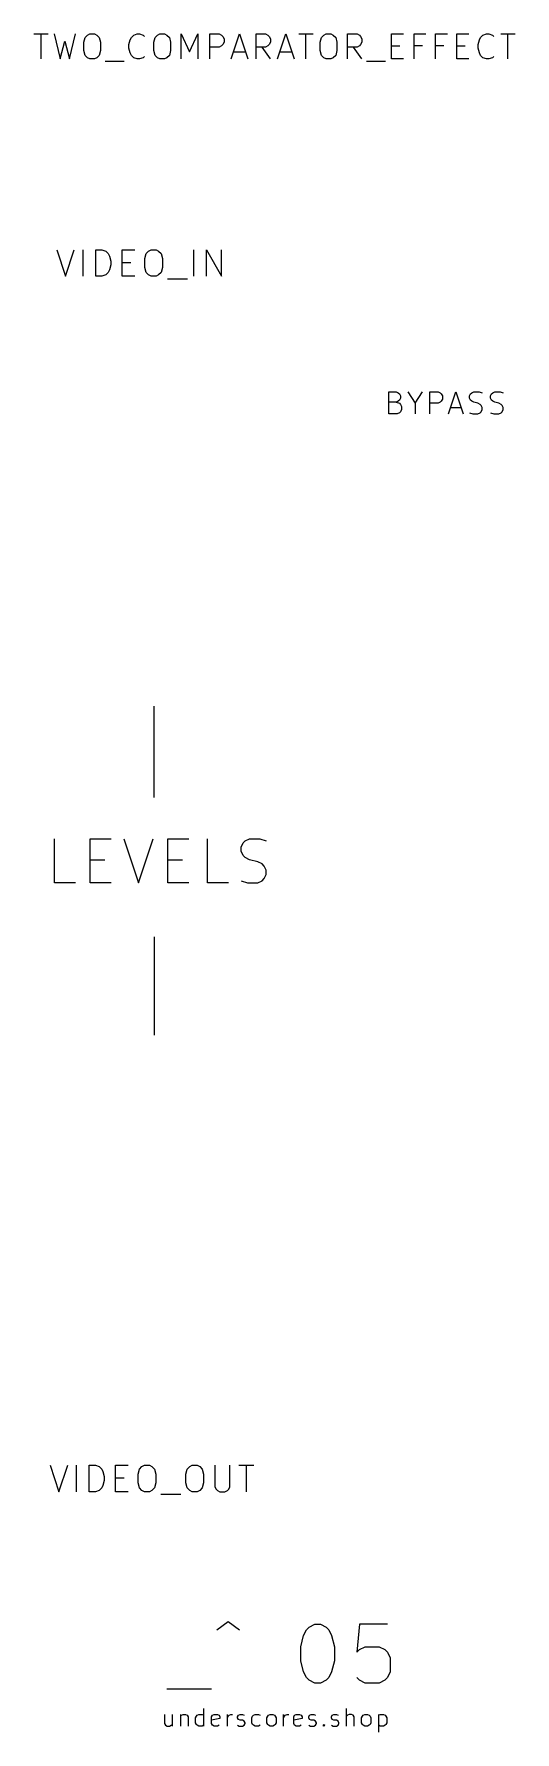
# Model space of a CAD drawing. Header units: centimetres. Extents: x 0.1 to 3.4, y 0.6 to 12.1.
import ezdxf

# ---------------------------------------------------------------- set-up
doc = ezdxf.new("R2010")
doc.units = ezdxf.units.CM
doc.layers.get('0').update_dxf_attribs({"linetype": 'CONTINUOUS'})

msp = doc.modelspace()

# ---------------------------------------------------------------- linework, layer by layer
at = {"color": 7}
for points in [[(0.072988, 12.120535), (0.170131, 12.120535)], [(0.12156, 11.950535), (0.12156, 12.120535)], [(0.210607, 12.120535), (0.251083, 11.950535), (0.283464, 12.071964), (0.315845, 11.950535), (0.356321, 12.120535)], [(0.825845, 11.966726), (0.81775, 11.958631), (0.793464, 11.950535), (0.777274, 11.950535), (0.752988, 11.958631), (0.736798, 11.974821), (0.728702, 11.991012), (0.720607, 12.023392), (0.720607, 12.047678), (0.728702, 12.080059), (0.736798, 12.09625), (0.752988, 12.11244), (0.777274, 12.120535), (0.793464, 12.120535), (0.81775, 12.11244), (0.825845, 12.104345)], [(1.076798, 11.950535), (1.076798, 12.120535), (1.133464, 11.999107), (1.190131, 12.120535), (1.190131, 11.950535)], [(1.271083, 11.950535), (1.271083, 12.120535), (1.335845, 12.120535), (1.352036, 12.11244), (1.360131, 12.104345), (1.368226, 12.088154), (1.368226, 12.063869), (1.360131, 12.047678), (1.352036, 12.039583), (1.335845, 12.031488), (1.271083, 12.031488)], [(1.416798, 11.950535), (1.473464, 12.120535), (1.530131, 11.950535)], [(1.586798, 11.950535), (1.586798, 12.120535), (1.65156, 12.120535), (1.66775, 12.11244), (1.675845, 12.104345), (1.68394, 12.088154), (1.68394, 12.063869), (1.675845, 12.047678), (1.66775, 12.039583), (1.65156, 12.031488), (1.586798, 12.031488)], [(1.68394, 11.950535), (1.627274, 12.031488)], [(1.732512, 11.950535), (1.789179, 12.120535), (1.845845, 11.950535)], [(1.878226, 12.120535), (1.975369, 12.120535)], [(1.926798, 11.950535), (1.926798, 12.120535)], [(2.210131, 11.950535), (2.210131, 12.120535), (2.274893, 12.120535), (2.291083, 12.11244), (2.299179, 12.104345), (2.307274, 12.088154), (2.307274, 12.063869), (2.299179, 12.047678), (2.291083, 12.039583), (2.274893, 12.031488), (2.210131, 12.031488)], [(2.307274, 11.950535), (2.250607, 12.031488)], [(2.590607, 11.950535), (2.509655, 11.950535), (2.509655, 12.120535), (2.590607, 12.120535)], [(2.509655, 12.039583), (2.566321, 12.039583)], [(2.663464, 11.950535), (2.663464, 12.120535), (2.744417, 12.120535)], [(2.720131, 12.039583), (2.663464, 12.039583)], [(2.809179, 11.950535), (2.809179, 12.120535), (2.890131, 12.120535)], [(2.865845, 12.039583), (2.809179, 12.039583)], [(3.035845, 11.950535), (2.954893, 11.950535), (2.954893, 12.120535), (3.035845, 12.120535)], [(2.954893, 12.039583), (3.01156, 12.039583)], [(3.205845, 11.966726), (3.19775, 11.958631), (3.173464, 11.950535), (3.157274, 11.950535), (3.132988, 11.958631), (3.116798, 11.974821), (3.108702, 11.991012), (3.100607, 12.023392), (3.100607, 12.047678), (3.108702, 12.080059), (3.116798, 12.09625), (3.132988, 12.11244), (3.157274, 12.120535), (3.173464, 12.120535), (3.19775, 12.11244), (3.205845, 12.104345)], [(3.254417, 12.120535), (3.35156, 12.120535)], [(3.302988, 11.950535), (3.302988, 12.120535)], [(0.558702, 11.934345), (0.688226, 11.934345)], [(1.432988, 11.999107), (1.51394, 11.999107)], [(1.748702, 11.999107), (1.829655, 11.999107)], [(2.339655, 11.934345), (2.469179, 11.934345)], [(0.228214, 10.651012), (0.288214, 10.471012), (0.348214, 10.651012)], [(0.408214, 10.471012), (0.408214, 10.651012)], [(0.759643, 10.471012), (0.673929, 10.471012), (0.673929, 10.651012), (0.759643, 10.651012)], [(1.1625, 10.471012), (1.1625, 10.651012)], [(1.248214, 10.471012), (1.248214, 10.651012), (1.351071, 10.471012), (1.351071, 10.651012)], [(0.673929, 10.565297), (0.733929, 10.565297)], [(0.9825, 10.453869), (1.119643, 10.453869)], [(2.541786, 9.613154), (2.563214, 9.606012), (2.570357, 9.598869), (2.5775, 9.584583), (2.5775, 9.563154), (2.570357, 9.548869), (2.563214, 9.541726), (2.548929, 9.534583), (2.491786, 9.534583), (2.491786, 9.684583), (2.541786, 9.684583), (2.556071, 9.67744), (2.563214, 9.670297), (2.570357, 9.656012), (2.570357, 9.641726), (2.563214, 9.62744), (2.556071, 9.620297), (2.541786, 9.613154), (2.491786, 9.613154)], [(2.620357, 9.684583), (2.670357, 9.606012), (2.720357, 9.684583)], [(2.670357, 9.606012), (2.670357, 9.534583)], [(2.770357, 9.534583), (2.770357, 9.684583), (2.8275, 9.684583), (2.841786, 9.67744), (2.848929, 9.670297), (2.856071, 9.656012), (2.856071, 9.634583), (2.848929, 9.620297), (2.841786, 9.613154), (2.8275, 9.606012), (2.770357, 9.606012)], [(2.898929, 9.534583), (2.948929, 9.684583), (2.998929, 9.534583)], [(3.041786, 9.541726), (3.063214, 9.534583), (3.098929, 9.534583), (3.113214, 9.541726), (3.120357, 9.548869), (3.1275, 9.563154), (3.1275, 9.57744), (3.120357, 9.591726), (3.113214, 9.598869), (3.098929, 9.606012), (3.070357, 9.613154), (3.056071, 9.620297), (3.048929, 9.62744), (3.041786, 9.641726), (3.041786, 9.656012), (3.048929, 9.670297), (3.056071, 9.67744), (3.070357, 9.684583), (3.106071, 9.684583), (3.1275, 9.67744)], [(3.184643, 9.541726), (3.206071, 9.534583), (3.241786, 9.534583), (3.256071, 9.541726), (3.263214, 9.548869), (3.270357, 9.563154), (3.270357, 9.57744), (3.263214, 9.591726), (3.256071, 9.598869), (3.241786, 9.606012), (3.213214, 9.613154), (3.198929, 9.620297), (3.191786, 9.62744), (3.184643, 9.641726), (3.184643, 9.656012), (3.191786, 9.670297), (3.198929, 9.67744), (3.213214, 9.684583), (3.248929, 9.684583), (3.270357, 9.67744)], [(2.913214, 9.57744), (2.984643, 9.57744)], [(0.8915, 6.92344), (0.8915, 7.54344)], [(0.356071, 6.341726), (0.213214, 6.341726), (0.213214, 6.641726)], [(0.598929, 6.341726), (0.456071, 6.341726), (0.456071, 6.641726), (0.598929, 6.641726)], [(0.684643, 6.641726), (0.784643, 6.341726), (0.884643, 6.641726)], [(1.1275, 6.341726), (0.984643, 6.341726), (0.984643, 6.641726), (1.1275, 6.641726)], [(1.398929, 6.341726), (1.256071, 6.341726), (1.256071, 6.641726)], [(1.484643, 6.356012), (1.5275, 6.341726), (1.598929, 6.341726), (1.6275, 6.356012), (1.641786, 6.370297), (1.656071, 6.398869), (1.656071, 6.42744), (1.641786, 6.456012), (1.6275, 6.470297), (1.598929, 6.484583), (1.541786, 6.498869), (1.513214, 6.513154), (1.498929, 6.52744), (1.484643, 6.556012), (1.484643, 6.584583), (1.498929, 6.613154), (1.513214, 6.62744), (1.541786, 6.641726), (1.613214, 6.641726), (1.656071, 6.62744)], [(0.456071, 6.498869), (0.556071, 6.498869)], [(0.984643, 6.498869), (1.084643, 6.498869)], [(0.8915, 5.97344), (0.8915, 5.30344)], [(0.183214, 2.376012), (0.243214, 2.196011), (0.303214, 2.376012)], [(0.363214, 2.196011), (0.363214, 2.376012)], [(0.714643, 2.196011), (0.628929, 2.196011), (0.628929, 2.376012), (0.714643, 2.376012)], [(1.306071, 2.376012), (1.306071, 2.230297), (1.314643, 2.213154), (1.323214, 2.204583), (1.340357, 2.196011), (1.374643, 2.196011), (1.391786, 2.204583), (1.400357, 2.213154), (1.408929, 2.230297), (1.408929, 2.376012)], [(1.468929, 2.376012), (1.571786, 2.376012)], [(1.520357, 2.196011), (1.520357, 2.376012)], [(0.628929, 2.290297), (0.688929, 2.290297)], [(0.9375, 2.178869), (1.074643, 2.178869)], [(1.320357, 1.255492), (1.396548, 1.312635), (1.472738, 1.255492)], [(2.482262, 1.293588), (2.291786, 1.293588), (2.272738, 1.103112), (2.291786, 1.122159), (2.329881, 1.141207), (2.425119, 1.141207), (2.463214, 1.122159), (2.482262, 1.103112), (2.50131, 1.065016), (2.50131, 0.969778), (2.482262, 0.931683), (2.463214, 0.912635), (2.425119, 0.893588), (2.329881, 0.893588), (2.291786, 0.912635), (2.272738, 0.931683)], [(0.9775, 0.855492), (1.282262, 0.855492)], [(1.231786, 0.600254), (1.231786, 0.720254)], [(2.203214, 0.600254), (2.203214, 0.720254)], [(0.963214, 0.680254), (0.963214, 0.617397), (0.968929, 0.605969), (0.980357, 0.600254), (0.9975, 0.600254), (1.008929, 0.605969), (1.014643, 0.611683)], [(1.014643, 0.680254), (1.014643, 0.600254)], [(1.071786, 0.680254), (1.071786, 0.600254)], [(1.071786, 0.668826), (1.0775, 0.67454), (1.088929, 0.680254), (1.106071, 0.680254), (1.1175, 0.67454), (1.123214, 0.663111), (1.123214, 0.600254)], [(1.231786, 0.605969), (1.220357, 0.600254), (1.1975, 0.600254), (1.186071, 0.605969), (1.180357, 0.611683), (1.174643, 0.623112), (1.174643, 0.657397), (1.180357, 0.668826), (1.186071, 0.67454), (1.1975, 0.680254), (1.220357, 0.680254), (1.231786, 0.67454)], [(1.334643, 0.605969), (1.323214, 0.600254), (1.300357, 0.600254), (1.288929, 0.605969), (1.283214, 0.617397), (1.283214, 0.663111), (1.288929, 0.67454), (1.300357, 0.680254), (1.323214, 0.680254), (1.334643, 0.67454), (1.340357, 0.663111), (1.340357, 0.651683), (1.283214, 0.640254)], [(1.391786, 0.600254), (1.391786, 0.680254)], [(1.391786, 0.657397), (1.3975, 0.668826), (1.403214, 0.67454), (1.414643, 0.680254), (1.426071, 0.680254)], [(1.460357, 0.605969), (1.471786, 0.600254), (1.494643, 0.600254), (1.506071, 0.605969), (1.511786, 0.617397), (1.511786, 0.623112), (1.506071, 0.63454), (1.494643, 0.640254), (1.4775, 0.640254), (1.466071, 0.645969), (1.460357, 0.657397), (1.460357, 0.663111), (1.466071, 0.67454), (1.4775, 0.680254), (1.494643, 0.680254), (1.506071, 0.67454)], [(1.614643, 0.605969), (1.603214, 0.600254), (1.580357, 0.600254), (1.568929, 0.605969), (1.563214, 0.611683), (1.5575, 0.623112), (1.5575, 0.657397), (1.563214, 0.668826), (1.568929, 0.67454), (1.580357, 0.680254), (1.603214, 0.680254), (1.614643, 0.67454)], [(1.774643, 0.600254), (1.774643, 0.680254)], [(1.774643, 0.657397), (1.780357, 0.668826), (1.786071, 0.67454), (1.7975, 0.680254), (1.808929, 0.680254)], [(1.894643, 0.605969), (1.883214, 0.600254), (1.860357, 0.600254), (1.848929, 0.605969), (1.843214, 0.617397), (1.843214, 0.663111), (1.848929, 0.67454), (1.860357, 0.680254), (1.883214, 0.680254), (1.894643, 0.67454), (1.900357, 0.663111), (1.900357, 0.651683), (1.843214, 0.640254)], [(1.946071, 0.605969), (1.9575, 0.600254), (1.980357, 0.600254), (1.991786, 0.605969), (1.9975, 0.617397), (1.9975, 0.623112), (1.991786, 0.63454), (1.980357, 0.640254), (1.963214, 0.640254), (1.951786, 0.645969), (1.946071, 0.657397), (1.946071, 0.663111), (1.951786, 0.67454), (1.963214, 0.680254), (1.980357, 0.680254), (1.991786, 0.67454)], [(2.048929, 0.611683), (2.054643, 0.605969), (2.048929, 0.600254), (2.043214, 0.605969), (2.048929, 0.611683), (2.048929, 0.600254)], [(2.100357, 0.605969), (2.111786, 0.600254), (2.134643, 0.600254), (2.146071, 0.605969), (2.151786, 0.617397), (2.151786, 0.623112), (2.146071, 0.63454), (2.134643, 0.640254), (2.1175, 0.640254), (2.106071, 0.645969), (2.100357, 0.657397), (2.100357, 0.663111), (2.106071, 0.67454), (2.1175, 0.680254), (2.134643, 0.680254), (2.146071, 0.67454)], [(2.254643, 0.600254), (2.254643, 0.663111), (2.248929, 0.67454), (2.2375, 0.680254), (2.220357, 0.680254), (2.208929, 0.67454), (2.203214, 0.668826)], [(2.420357, 0.680254), (2.420357, 0.560254)], [(2.420357, 0.67454), (2.431786, 0.680254), (2.454643, 0.680254), (2.466071, 0.67454), (2.471786, 0.668826), (2.4775, 0.657397), (2.4775, 0.623112), (2.471786, 0.611683), (2.466071, 0.605969), (2.454643, 0.600254), (2.431786, 0.600254), (2.420357, 0.605969)]]:
    msp.add_lwpolyline(points, dxfattribs=at)
for points in [[(0.453464, 12.120535), (0.485845, 12.120535), (0.502036, 12.11244), (0.518226, 12.09625), (0.526321, 12.063869), (0.526321, 12.007202), (0.518226, 11.974821), (0.502036, 11.958631), (0.485845, 11.950535), (0.453464, 11.950535), (0.437274, 11.958631), (0.421083, 11.974821), (0.412988, 12.007202), (0.412988, 12.063869), (0.421083, 12.09625), (0.437274, 12.11244)], [(0.931083, 12.120535), (0.963464, 12.120535), (0.979655, 12.11244), (0.995845, 12.09625), (1.00394, 12.063869), (1.00394, 12.007202), (0.995845, 11.974821), (0.979655, 11.958631), (0.963464, 11.950535), (0.931083, 11.950535), (0.914893, 11.958631), (0.898702, 11.974821), (0.890607, 12.007202), (0.890607, 12.063869), (0.898702, 12.09625), (0.914893, 12.11244)], [(2.064417, 12.120535), (2.096798, 12.120535), (2.112988, 12.11244), (2.129179, 12.09625), (2.137274, 12.063869), (2.137274, 12.007202), (2.129179, 11.974821), (2.112988, 11.958631), (2.096798, 11.950535), (2.064417, 11.950535), (2.048226, 11.958631), (2.032036, 11.974821), (2.02394, 12.007202), (2.02394, 12.063869), (2.032036, 12.09625), (2.048226, 12.11244)], [(0.493929, 10.471012), (0.493929, 10.651012), (0.536786, 10.651012), (0.5625, 10.64244), (0.579643, 10.625297), (0.588214, 10.608154), (0.596786, 10.573869), (0.596786, 10.548154), (0.588214, 10.513869), (0.579643, 10.496726), (0.5625, 10.479583), (0.536786, 10.471012)], [(0.871071, 10.651012), (0.905357, 10.651012), (0.9225, 10.64244), (0.939643, 10.625297), (0.948214, 10.591012), (0.948214, 10.531012), (0.939643, 10.496726), (0.9225, 10.479583), (0.905357, 10.471012), (0.871071, 10.471012), (0.853929, 10.479583), (0.836786, 10.496726), (0.828214, 10.531012), (0.828214, 10.591012), (0.836786, 10.625297), (0.853929, 10.64244)], [(0.448929, 2.196011), (0.448929, 2.376012), (0.491786, 2.376012), (0.5175, 2.36744), (0.534643, 2.350297), (0.543214, 2.333154), (0.551786, 2.298869), (0.551786, 2.273154), (0.543214, 2.238869), (0.534643, 2.221726), (0.5175, 2.204583), (0.491786, 2.196011)], [(0.826071, 2.376012), (0.860357, 2.376012), (0.8775, 2.36744), (0.894643, 2.350297), (0.903214, 2.316012), (0.903214, 2.256011), (0.894643, 2.221726), (0.8775, 2.204583), (0.860357, 2.196011), (0.826071, 2.196011), (0.808929, 2.204583), (0.791786, 2.221726), (0.783214, 2.256011), (0.783214, 2.316012), (0.791786, 2.350297), (0.808929, 2.36744)], [(1.151786, 2.376012), (1.186071, 2.376012), (1.203214, 2.36744), (1.220357, 2.350297), (1.228929, 2.316012), (1.228929, 2.256011), (1.220357, 2.221726), (1.203214, 2.204583), (1.186071, 2.196011), (1.151786, 2.196011), (1.134643, 2.204583), (1.1175, 2.221726), (1.108929, 2.256011), (1.108929, 2.316012), (1.1175, 2.350297), (1.134643, 2.36744)], [(1.987024, 1.293588), (2.025119, 1.293588), (2.063214, 1.27454), (2.082262, 1.255492), (2.10131, 1.217397), (2.120357, 1.141207), (2.120357, 1.045969), (2.10131, 0.969778), (2.082262, 0.931683), (2.063214, 0.912635), (2.025119, 0.893588), (1.987024, 0.893588), (1.948929, 0.912635), (1.929881, 0.931683), (1.910833, 0.969778), (1.891786, 1.045969), (1.891786, 1.141207), (1.910833, 1.217397), (1.929881, 1.255492), (1.948929, 1.27454)], [(1.683214, 0.600254), (1.671786, 0.605969), (1.666071, 0.611683), (1.660357, 0.623112), (1.660357, 0.657397), (1.666071, 0.668826), (1.671786, 0.67454), (1.683214, 0.680254), (1.700357, 0.680254), (1.711786, 0.67454), (1.7175, 0.668826), (1.723214, 0.657397), (1.723214, 0.623112), (1.7175, 0.611683), (1.711786, 0.605969), (1.700357, 0.600254)], [(2.328929, 0.600254), (2.3175, 0.605969), (2.311786, 0.611683), (2.306071, 0.623112), (2.306071, 0.657397), (2.311786, 0.668826), (2.3175, 0.67454), (2.328929, 0.680254), (2.346071, 0.680254), (2.3575, 0.67454), (2.363214, 0.668826), (2.368928, 0.657397), (2.368928, 0.623112), (2.363214, 0.611683), (2.3575, 0.605969), (2.346071, 0.600254)]]:
    msp.add_lwpolyline(points, close=True, dxfattribs=at)

doc.saveas('drawing.dxf')
